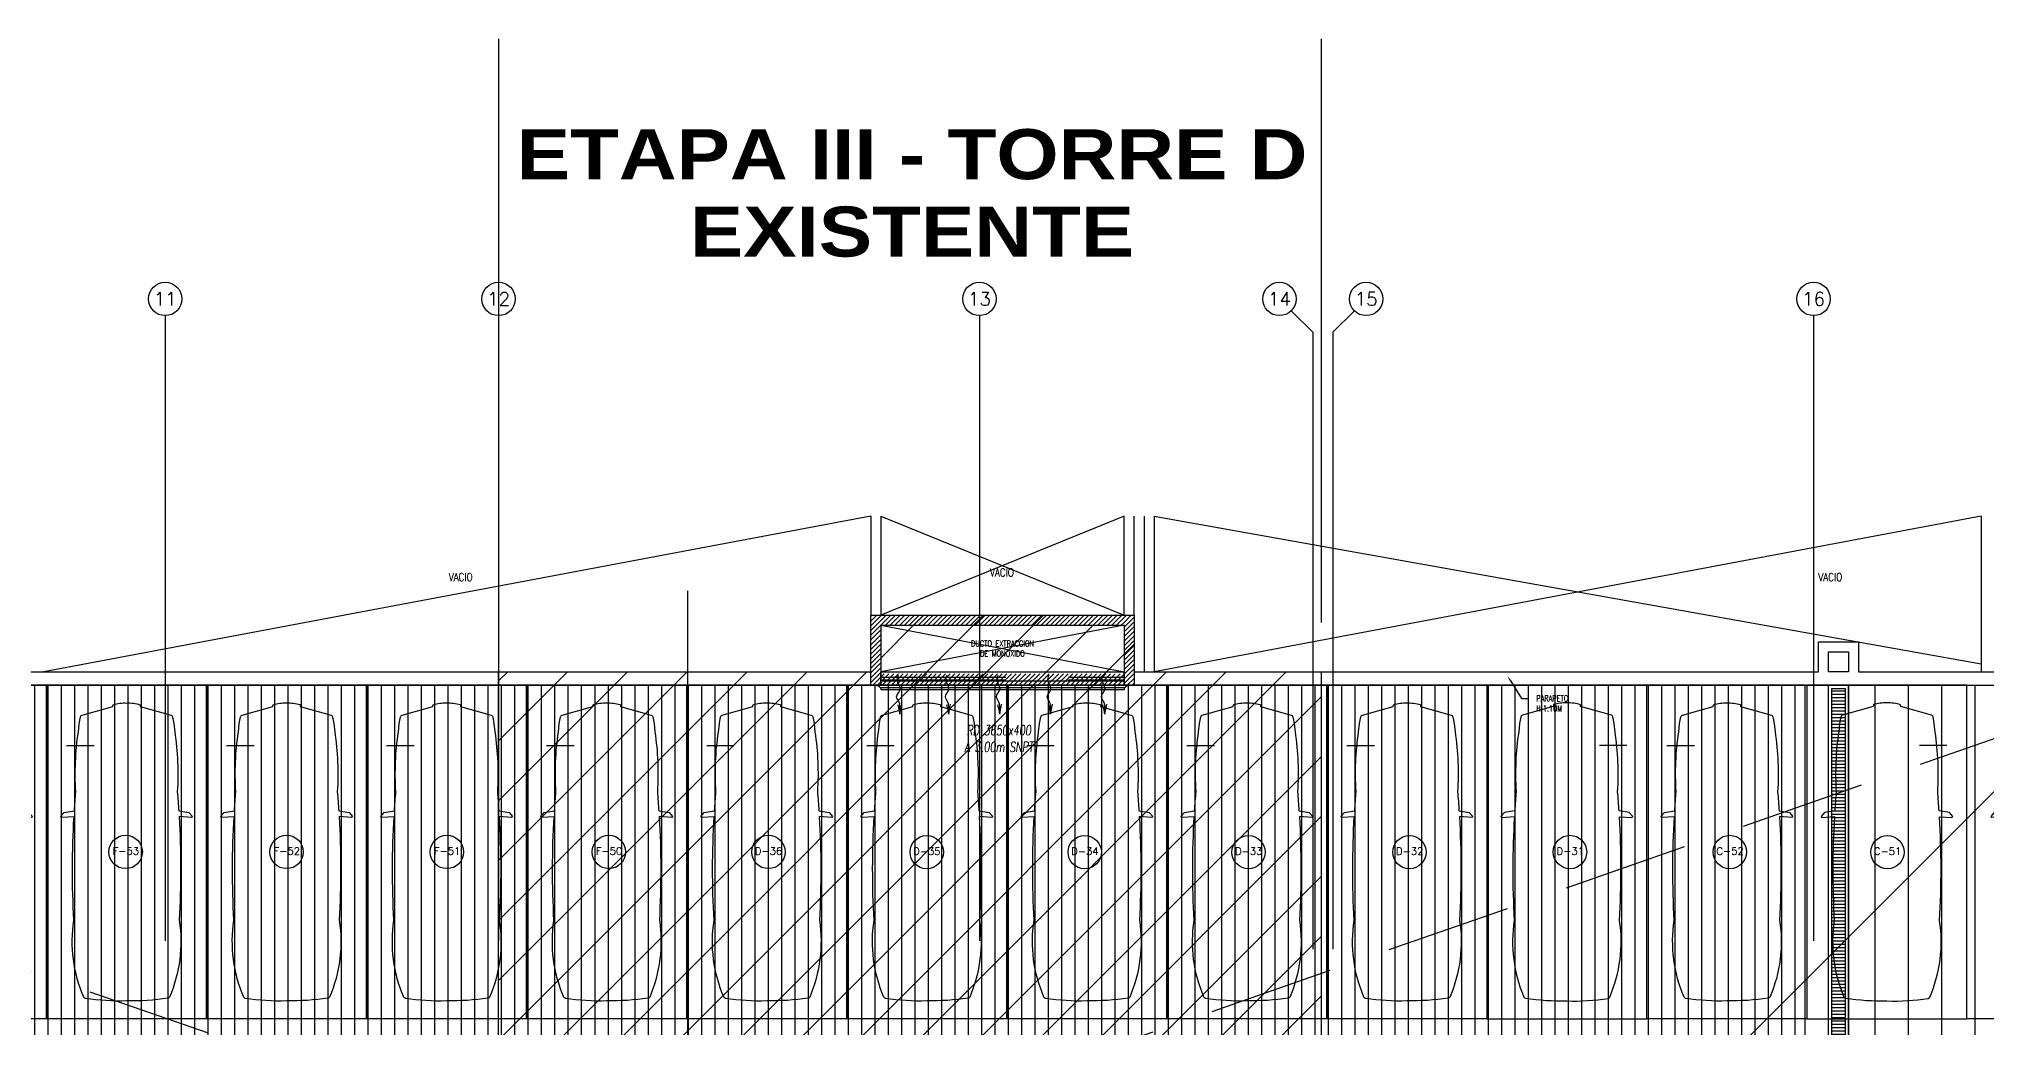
# Model space of a CAD drawing. Extents: x 226317 to 226469, y 8188101 to 8188260.
# Drawn here: x 226408.38 to 226437.58, y 8188122.78 to 8188137.6 of the extents above; entities that cross this region are included whole.
import ezdxf
from ezdxf import colors
from ezdxf.entities.mleader import LeaderData, LeaderLine
from ezdxf.enums import TextEntityAlignment as Align
from ezdxf.math import Vec2, Vec3

# ---------------------------------------------------------------- set-up
doc = ezdxf.new("R2010")
doc.units = 0
doc.header["$LTSCALE"] = 15
for name, pattern in [('CENTER', [2, 1.25, -0.25, 0.25, -0.25]), ('HIDDEN2', [0.1875, 0.125, -0.0625]), ('PHANTOM', [2.5, 1.25, -0.25, 0.25, -0.25, 0.25, -0.25]), ('PHANTOM2', [1.25, 0.625, -0.125, 0.125, -0.125, 0.125, -0.125])]:
    doc.linetypes.add(name, pattern=pattern)
doc.layers.get('0').update_dxf_attribs({"color": 250})
for name, color, linetype in [('A-EJES', 250, 'PHANTOM'), ('A-HATCH', 250, 'Continuous'), ('A-LINEAS', 250, 'Continuous'), ('A-MOBILIARIO', 250, 'Continuous'), ('A-MURO BAJO', 250, 'Continuous'), ('A-NUMERO ESTAC', 250, 'Continuous'), ('A-PROYECCIONES', 250, 'HIDDEN2'), ('A-TEXTO-AMBIENTES', 252, 'Continuous'), ('A-TEXTO-INDICACIONES', 250, 'Continuous'), ('A_50_CortesElev', 250, 'CENTER'), ('Cotas', 250, 'Continuous'), ('DLP_MURO BAJO', 250, 'Continuous'), ('L-03_EQUIP-ACCES', 160, 'Continuous'), ('L-04_EQ-MED-CONT', 191, 'Continuous'), ('L-06_EQ-FIN-CONT', 141, 'Continuous'), ('L11 Borde Laminas y Ejes', 150, 'Continuous'), ('L12 Texto', 12, 'Continuous'), ('L3 Equipos y Ductos', 160, 'Continuous'), ('L4 Linea mediana', 191, 'Continuous'), ('L6 Linea fina', 141, 'Continuous'), ('MURO CF 120', 250, 'Continuous')]:
    doc.layers.add(name, color=color, linetype=linetype)
doc.layers.add('A-MUROS', color=252, linetype='Continuous', lineweight=30)
doc.styles.add('JNV ING', font='romans.shx', dxfattribs={"width": 0.7, "oblique": 8, "height": 0.15})
doc.styles.add('R160-75', font='ariblk.ttf', dxfattribs={"height": 0.6})
doc.styles.add('ROMANS', font='romans.shx', dxfattribs={"width": 0.8})
doc.styles.add('TXT_COTAS', font='romans.shx', dxfattribs={"width": 0.8})
pattern_1 = [(45, (226441.93555, 8188203.057414), (-0.03535534, 0.03535534), [])]

# ---------------------------------------------------------------- blocks, each defined once
blk = doc.blocks.new('*U78')
at = {"ltscale": 0.5}
blk.add_line((2.1, 4.097), (1.687, 4.097), dxfattribs=at)
blk.add_lwpolyline([(0, 0), (2.4, 0), (2.4, 5), (0, 5)], close=True, dxfattribs=at)
blk.add_lwpolyline([(1.988, 3.029), (2.175, 3.018), (2.189, 3.033), (2.136, 3.092), (1.982, 3.115, 0.005253), (1.961, 3.403, 0.053235), (1.923, 4.298), (1.91, 4.424), (1.891, 4.525), (1.886, 4.535, 0.218656), (1.867, 4.551), (1.406, 4.68), (1.402, 4.708, 0.091554), (1.2, 4.734, 0.09162), (0.998, 4.709), (0.994, 4.682), (0.533, 4.552, 0.218656), (0.514, 4.536), (0.509, 4.527), (0.49, 4.425), (0.477, 4.3, 0.053235), (0.439, 3.404, 0.005253), (0.418, 3.116), (0.264, 3.093), (0.211, 3.034), (0.225, 3.019), (0.412, 3.03, 0.028265), (0.41, 1.476, 0.139924), (0.555, 0.325, 0.272148), (0.579, 0.306, 0.035353), (1.2, 0.266, 0.045639), (1.819, 0.305, 0.272148), (1.843, 0.324, 0.139889), (1.99, 1.475, 0.028265)], format="xyb", close=True, dxfattribs=at)
blk = doc.blocks.new('EJES 1P')
at = {"layer": 'A-EJES', "linetype": 'PHANTOM2'}
for p, q in [((80.091, 5.416), (80.414, 5.092)), ((81.038, 5.416), (80.714, 5.092))]:
    blk.add_line(p, q, dxfattribs=at)
for points in [[(63.204, 5.345), (63.204, -4.158)], [(68.204, 5.345), (68.204, -4.158)], [(75.414, 5.345), (75.414, -4.158)], [(87.924, 5.345), (87.924, -4.158)], [(80.414, 5.092), (80.414, -4.158)], [(80.714, 5.092), (80.714, -4.158)]]:
    blk.add_lwpolyline(points, dxfattribs=at)
at = {"layer": 'A-EJES', "linetype": 'Continuous'}
for centre in [(63.204, 5.592), (68.204, 5.592), (75.414, 5.592), (79.914, 5.592), (81.214, 5.592), (87.924, 5.592)]:
    blk.add_circle(centre, 0.25, dxfattribs=at)
at = {"layer": 'A-EJES', "linetype": 'Continuous', "style": 'ROMANS'}
for s, p in [('11', (63.204, 5.592)), ('12', (68.204, 5.592)), ('13', (75.414, 5.592)), ('14', (79.914, 5.592)), ('15', (81.214, 5.592)), ('16', (87.924, 5.592))]:
    blk.add_text(s, height=0.2, dxfattribs=at).set_placement(p, align=Align.MIDDLE_CENTER)
blk = doc.blocks.new('*U87')
at = {"ltscale": 0.5}
blk.add_line((2.25, 4.097), (1.837, 4.097), dxfattribs=at)
blk.add_lwpolyline([(0, 0), (2.7, 0), (2.7, 5), (0, 5)], close=True, dxfattribs=at)
blk.add_lwpolyline([(2.138, 3.029), (2.325, 3.018), (2.339, 3.033), (2.286, 3.092), (2.132, 3.115, 0.005253), (2.111, 3.403, 0.053235), (2.073, 4.298), (2.06, 4.424), (2.041, 4.525), (2.036, 4.535, 0.218656), (2.017, 4.551), (1.556, 4.68), (1.552, 4.708, 0.091554), (1.35, 4.734, 0.09162), (1.148, 4.709), (1.144, 4.682), (0.683, 4.552, 0.218656), (0.664, 4.536), (0.659, 4.527), (0.64, 4.425), (0.627, 4.3, 0.053235), (0.589, 3.404, 0.005253), (0.568, 3.116), (0.414, 3.093), (0.361, 3.034), (0.375, 3.019), (0.562, 3.03, 0.028265), (0.56, 1.476, 0.139924), (0.705, 0.325, 0.272148), (0.729, 0.306, 0.035353), (1.35, 0.266, 0.045639), (1.969, 0.305, 0.272148), (1.993, 0.324, 0.139889), (2.14, 1.475, 0.028265)], format="xyb", close=True, dxfattribs=at)
blk = doc.blocks.new('EJE')
at = {"linetype": 'Continuous'}
blk.add_circle((0, 0), 0.5, dxfattribs=at)
at = {"layer": 'A-TEXTO-INDICACIONES', "style": 'ROMANS'}
blk.add_attdef('EJE', text='', height=0.22, rotation=0, dxfattribs=at).set_placement((0.007, 0.028), align=Align.MIDDLE_CENTER)

msp = doc.modelspace()

# ---------------------------------------------------------------- hatches: boundary and pattern name
h = msp.add_hatch()
h.set_pattern_fill('_USER', color=8, scale=0.05, pattern_type=0)
h.set_pattern_definition([(0, (-2.04117, -32.52344), (0, 0.05), [])])
h.paths.add_polyline_path([(226435.2671, 8188127.8595), (226435.4671, 8188127.8595), (226435.4671, 8188111.9596), (226435.2671, 8188111.9596)])
at = {"layer": 'A-HATCH'}
h = msp.add_hatch(dxfattribs=at)
h.set_pattern_fill('_USER', color=8, scale=0.2, angle=90, pattern_type=0)
h.set_pattern_definition([(90, (226435.11709, 8188120.0992), (-0.2, 1e-17), [])])
h.paths.add_polyline_path([(226403.1871, 8188111.9096), (226434.8671, 8188111.9096), (226434.8671, 8188127.9096), (226403.1871, 8188127.9096)])
h = msp.add_hatch(dxfattribs=at)
h.set_pattern_fill('_USER', color=8, scale=0.5, angle=90, pattern_type=0)
h.set_pattern_definition([(90, (226435.4171, 8188119.9623), (-0.5, 3e-17), [])])
edge = h.paths.add_edge_path()
edge.add_line((226463.7071, 8188116.9097), (226463.7071, 8188111.9097))
edge.add_line((226463.7071, 8188111.9097), (226435.5171, 8188111.9096))
edge.add_line((226435.5171, 8188111.9096), (226435.5171, 8188127.9096))
edge.add_line((226435.5171, 8188127.9096), (226439.9921, 8188127.9097))
edge.add_line((226439.9921, 8188127.9097), (226439.9921, 8188122.9097))
edge.add_line((226439.9921, 8188122.9097), (226441.9421, 8188122.9097))
edge.add_line((226441.9421, 8188122.9097), (226441.9421, 8188122.8097))
edge.add_line((226441.9421, 8188122.8097), (226443.9421, 8188122.8097))
edge.add_line((226443.9421, 8188122.8097), (226443.9421, 8188127.9097))
edge.add_line((226443.9421, 8188127.9097), (226447.0656, 8188127.9097))
edge.add_arc((226455.3778, 8188122.9099), 9.7, 148.97329, 180.00151)
edge.add_line((226445.6778, 8188122.9097), (226452.0778, 8188122.9099))
edge.add_arc((226455.3778, 8188122.9099), 3.3, 53.31649, 180.00107, ccw=False)
edge.add_line((226457.3492, 8188125.5563), (226457.3492, 8188122.91))
edge.add_line((226457.3492, 8188122.91), (226464.8782, 8188122.9101))
edge.add_line((226464.8782, 8188122.9101), (226464.5974, 8188116.9097))
edge.add_line((226464.5974, 8188116.9097), (226463.7071, 8188116.9097))
h.paths.add_polyline_path([(226463.6071, 8188111.9097), (226463.3071, 8188111.9097), (226463.3071, 8188122.91), (226463.6071, 8188122.91)], flags=16)
at = {"layer": 'L6 Linea fina'}
h = msp.add_hatch(dxfattribs=at)
h.set_pattern_fill('ANSI31', color=4, scale=0.2)
h.set_pattern_definition([(45, (0, -80), (-0.449012806053, 0.449012806053), [])])
h.paths.add_polyline_path([(226415.2721, 8188128.1096), (226420.8531, 8188128.1096), (226420.8531, 8188128.9595), (226424.8032, 8188128.9595), (226424.8032, 8188128.1096), (226427.6071, 8188128.1096), (226427.6071, 8188111.6595), (226415.2721, 8188111.6595)])
at = {"layer": 'MURO CF 120'}
h = msp.add_hatch(dxfattribs=at)
h.set_pattern_fill('_USER', color=8, scale=0.05, angle=45, style=0, pattern_type=0)
h.set_pattern_definition(pattern_1)
h.paths.add_polyline_path([(226421.0031, 8188127.9096), (226420.8531, 8188127.9096), (226420.8531, 8188128.9596), (226421.0031, 8188128.9596)])
h = msp.add_hatch(dxfattribs=at)
h.set_pattern_fill('_USER', color=8, scale=0.05, angle=45, style=0, pattern_type=0)
h.set_pattern_definition(pattern_1)
h.paths.add_polyline_path([(226424.6531, 8188128.9595), (226421.0031, 8188128.9596), (226421.0031, 8188128.8096), (226424.6532, 8188128.8096)])
h = msp.add_hatch(dxfattribs=at)
h.set_pattern_fill('_USER', color=8, scale=0.05, angle=45, style=0, pattern_type=0)
h.set_pattern_definition(pattern_1)
h.paths.add_polyline_path([(226424.6532, 8188127.9096), (226424.8032, 8188127.9096), (226424.8031, 8188128.9594), (226424.6531, 8188128.9594)])
h = msp.add_hatch(dxfattribs=at)
h.set_pattern_fill('_USER', color=8, scale=0.05, angle=45, style=0, pattern_type=0)
h.set_pattern_definition(pattern_1)
h.paths.add_polyline_path([(226424.6531, 8188128.0831), (226421.0031, 8188128.0832), (226421.0031, 8188127.9097), (226424.6532, 8188127.9097)])

# ---------------------------------------------------------------- linework, layer by layer
at = {"color": 8}
for p, q in [((226421.0035, 8188128.8095, 0), (226424.6535, 8188128.1095, 0)), ((226424.6535, 8188128.8095, 0), (226421.0035, 8188128.1095, 0))]:
    msp.add_line(p, q, dxfattribs=at)
msp.add_lwpolyline([(226435.0671, 8188128.1096), (226435.0671, 8188128.5596), (226435.6671, 8188128.5596), (226435.6671, 8188128.1096)], dxfattribs=at)
for points in [[(226435.2171, 8188127.9096), (226435.5171, 8188127.9096), (226435.5171, 8188111.9096), (226435.2171, 8188111.9096)], [(226435.2671, 8188127.8595), (226435.4671, 8188127.8595), (226435.4671, 8188111.9596), (226435.2671, 8188111.9596)]]:
    msp.add_lwpolyline(points, close=True, dxfattribs=at)
at = {"layer": 'A-LINEAS'}
msp.add_lwpolyline([(226403.1871, 8188111.9096), (226434.8671, 8188111.9096), (226434.8671, 8188127.9096), (226403.1871, 8188127.9096)], close=True, dxfattribs=at)
at = {"layer": 'A-LINEAS', "color": 8}
msp.add_lwpolyline([(226463.7071, 8188116.9097), (226463.7071, 8188111.9097), (226435.5171, 8188111.9096), (226435.5171, 8188127.9096), (226439.9921, 8188127.9097), (226439.9921, 8188122.9097), (226441.9421, 8188122.9097), (226441.9421, 8188122.8097), (226443.9421, 8188122.8097), (226443.9421, 8188127.9097), (226447.0656, 8188127.9097, 0.1362194), (226445.6778, 8188122.9097), (226452.0778, 8188122.9099, -0.6169171), (226457.3492, 8188125.5563), (226457.3492, 8188122.91), (226464.8782, 8188122.9101), (226464.5974, 8188116.9097)], format="xyb", close=True, dxfattribs=at)
at = {"layer": 'A-MURO BAJO'}
msp.add_line((226420.8531, 8188130.4457, 0), (226408.4533, 8188128.1098, 0), dxfattribs=at)
at = {"layer": 'A-MURO BAJO', "color": 8}
for p, q in [((226420.8535, 8188130.4456, 0), (226420.8535, 8188128.9596, 0)), ((226421.0035, 8188130.4456, 0), (226421.0035, 8188128.9596, 0)), ((226421.0035, 8188130.4456, 0), (226424.6535, 8188128.9595, 0)), ((226424.6535, 8188130.4456, 0), (226421.0035, 8188128.9596, 0)), ((226424.6535, 8188128.9597, 0), (226424.6535, 8188130.4456, 0)), ((226424.8035, 8188128.9597, 0), (226424.8035, 8188130.4456, 0)), ((226424.9533, 8188130.4457, 0), (226424.9533, 8188128.1097, 0)), ((226425.1033, 8188130.4457, 0), (226425.1033, 8188128.1097, 0)), ((226425.1033, 8188130.4457, 0), (226437.5033, 8188128.2318, 0)), ((226437.5032, 8188130.4457, 0), (226425.1033, 8188128.1097, 0)), ((226437.5032, 8188130.4457, 0), (226437.5033, 8188128.1096, 0))]:
    msp.add_line(p, q, dxfattribs=at)
at = {"layer": 'A-MURO BAJO'}
for points in [[(226395.8521, 8188128.1096), (226402.3871, 8188128.1096), (226402.3871, 8188128.5596), (226402.9871, 8188128.5596), (226402.9871, 8188128.1096), (226420.8531, 8188128.1095)], [(226395.8521, 8188127.9096), (226420.8531, 8188127.9096)]]:
    msp.add_lwpolyline(points, dxfattribs=at)
at = {"layer": 'A-MURO BAJO', "color": 8}
for points in [[(226424.8033, 8188128.1096), (226435.0671, 8188128.1096), (226435.0671, 8188128.5596), (226435.6671, 8188128.5596), (226435.6671, 8188128.1096), (226439.9921, 8188128.1096)], [(226424.8033, 8188127.9096), (226439.9921, 8188127.9096)]]:
    msp.add_lwpolyline(points, dxfattribs=at)
at = {"layer": 'A-MUROS', "color": 8}
for p, q in [((226420.8535, 8188127.9095, 0), (226420.8535, 8188128.9595, 0)), ((226420.8535, 8188128.9595, 0), (226424.8035, 8188128.9595, 0)), ((226421.0035, 8188128.8095, 0), (226424.6535, 8188128.8095, 0)), ((226424.6535, 8188128.8095, 0), (226424.6535, 8188128.1095, 0)), ((226424.8035, 8188128.9595, 0), (226424.8035, 8188127.9095, 0)), ((226420.8535, 8188127.9095, 0), (226424.8035, 8188127.9095, 0)), ((226421.0035, 8188128.1095, 0), (226424.6535, 8188128.1095, 0))]:
    msp.add_line(p, q, dxfattribs=at)
at = {"layer": 'A-MUROS', "color": 8, "elevation": 0}
msp.add_lwpolyline([(226421.0035, 8188128.8095), (226421.0035, 8188128.1095)], dxfattribs=at)
at = {"layer": 'A-PROYECCIONES'}
for p, q in [((226394.1071, 8188111.9027), (226439.9921, 8188127.9096)), ((226395.8521, 8188127.9096), (226442.1071, 8188111.9096))]:
    msp.add_line(p, q, dxfattribs=at)
at = {"layer": 'A-PROYECCIONES', "color": 8}
for p, q in [((226421.0035, 8188128.1095, 0), (226421.0035, 8188127.9147, 0)), ((226421.0035, 8188128.0295, 0), (226424.6535, 8188128.0295, 0)), ((226421.0035, 8188127.9895, 0), (226424.6535, 8188127.9895, 0)), ((226424.6535, 8188128.1095, 0), (226424.6535, 8188127.9147, 0))]:
    msp.add_line(p, q, dxfattribs=at)
msp.add_lwpolyline([(226435.2171, 8188128.1096), (226435.2171, 8188128.4096), (226435.5171, 8188128.4096), (226435.5171, 8188128.1096)], close=True, dxfattribs=at)
at = {"layer": 'A_50_CortesElev', "color": 8}
msp.add_lwpolyline([(226439.7421, 8188128.3596), (226418.5289, 8188107.1464)], dxfattribs=at)
at = {"layer": 'Cotas', "color": 8}
msp.add_line((226418.1071, 8188111.6596), (226418.1071, 8188129.3263), dxfattribs=at)
at = {"layer": 'L-03_EQUIP-ACCES', "color": 8, "ltscale": 1.5}
for p, q in [((226424.7035, 8188127.9095, 0), (226420.9535, 8188127.9095, 0)), ((226421.0035, 8188127.9695, 0), (226421.0035, 8188127.9095, 0)), ((226424.6535, 8188127.9695, 0), (226424.6535, 8188127.9095, 0))]:
    msp.add_line(p, q, dxfattribs=at)
at = {"layer": 'L-04_EQ-MED-CONT', "color": 8, "ltscale": 1.5}
for p, q in [((226420.9535, 8188127.9095, 0), (226421.0035, 8188127.8695, 0)), ((226424.6535, 8188127.8695, 0), (226424.7035, 8188127.9095, 0)), ((226424.6535, 8188127.8695, 0), (226421.0035, 8188127.8695, 0))]:
    msp.add_line(p, q, dxfattribs=at)
at = {"layer": 'L-06_EQ-FIN-CONT', "color": 8, "ltscale": 1.5}
for p, q in [((226421.0035, 8188127.8695, 0), (226421.0035, 8188127.8395, 0)), ((226424.6535, 8188127.8395, 0), (226421.0035, 8188127.8395, 0)), ((226424.6535, 8188127.8695, 0), (226424.6535, 8188127.8395, 0))]:
    msp.add_line(p, q, dxfattribs=at)
at = {"layer": 'L3 Equipos y Ductos', "color": 8, "elevation": 0}
msp.add_lwpolyline([(226424.6535, 8188127.9695), (226421.0035, 8188127.9695)], dxfattribs=at)
at = {"layer": 'L4 Linea mediana', "color": 8, "elevation": 0}
for points in [[(226421.0035, 8188127.9095), (226421.0035, 8188128.1095)], [(226424.6535, 8188127.9095), (226424.6535, 8188128.1095)]]:
    msp.add_lwpolyline(points, dxfattribs=at)
at = {"layer": 'L6 Linea fina', "color": 8, "linetype": 'CENTER'}
for p, q in [((226415.2721, 8188137.6006), (226415.2721, 8188128.8502)), ((226427.607, 8188137.6006), (226427.607, 8188128.8502))]:
    msp.add_line(p, q, dxfattribs=at)
at = {"layer": 'L6 Linea fina', "color": 8}
for p, q in [((226421.2586, 8188127.6137, 0), (226421.2905, 8188127.4739, 0)), ((226421.2905, 8188127.4739, 0), (226421.3201, 8188127.6236, 0)), ((226421.9893, 8188127.6137, 0), (226422.0212, 8188127.4739, 0)), ((226422.0212, 8188127.4739, 0), (226422.0508, 8188127.6236, 0)), ((226422.7543, 8188127.6137, 0), (226422.7861, 8188127.4739, 0)), ((226422.7861, 8188127.4739, 0), (226422.8158, 8188127.6236, 0)), ((226423.5169, 8188127.6137, 0), (226423.5488, 8188127.4739, 0)), ((226423.5488, 8188127.4739, 0), (226423.5784, 8188127.6236, 0)), ((226424.3298, 8188127.6137, 0), (226424.3617, 8188127.4739, 0)), ((226424.3617, 8188127.4739, 0), (226424.3913, 8188127.6236, 0))]:
    msp.add_line(p, q, dxfattribs=at)
msp.add_lwpolyline([(226415.2721, 8188128.1096), (226420.8531, 8188128.1096), (226420.8531, 8188128.9595), (226424.8032, 8188128.9595), (226424.8032, 8188128.1096), (226427.6071, 8188128.1096), (226427.6071, 8188111.6595), (226415.2721, 8188111.6595)], close=True, dxfattribs=at)
for points in [[(226421.2905, 8188127.4739, 0), (226421.2809, 8188127.539, 0), (226421.3144, 8188127.631, 0), (226421.1992, 8188127.7596, 0), (226421.3424, 8188127.8339, 0), (226421.2345, 8188127.9707, 0), (226421.2571, 8188128.0314, 0), (226421.2671, 8188128.0584, 0)], [(226422.0212, 8188127.4739, 0), (226422.0116, 8188127.539, 0), (226422.0451, 8188127.631, 0), (226421.9299, 8188127.7596, 0), (226422.0731, 8188127.8339, 0), (226421.9652, 8188127.9707, 0), (226421.9878, 8188128.0314, 0), (226421.9978, 8188128.0584, 0)], [(226422.7861, 8188127.4739, 0), (226422.7766, 8188127.539, 0), (226422.8101, 8188127.631, 0), (226422.6949, 8188127.7596, 0), (226422.838, 8188127.8339, 0), (226422.7302, 8188127.9707, 0), (226422.7528, 8188128.0314, 0), (226422.7628, 8188128.0584, 0)], [(226423.5488, 8188127.4739, 0), (226423.5392, 8188127.539, 0), (226423.5727, 8188127.631, 0), (226423.4576, 8188127.7596, 0), (226423.6007, 8188127.8339, 0), (226423.4929, 8188127.9707, 0), (226423.5154, 8188128.0314, 0), (226423.5254, 8188128.0584, 0)], [(226424.3617, 8188127.4739, 0), (226424.3521, 8188127.539, 0), (226424.3856, 8188127.631, 0), (226424.2704, 8188127.7596, 0), (226424.4136, 8188127.8339, 0), (226424.3058, 8188127.9707, 0), (226424.3283, 8188128.0314, 0), (226424.3383, 8188128.0584, 0)]]:
    msp.add_open_spline(points, degree=3, knots=[0, 0, 0, 0, 0.05246837, 0.08070492, 0.13004749, 0.16006701, 0.18399255, 0.18399255, 0.18399255, 0.18399255], dxfattribs=at)

# ---------------------------------------------------------------- block references
msp.add_blockref('EJES 1P', (226347.0678, 8188128.1096))
at = {"layer": 'A-MOBILIARIO', "xscale": -1}
for p in [(226408.4921, 8188122.9096), (226410.8921, 8188122.9093), (226413.2921, 8188122.9096), (226415.6921, 8188122.9096)]:
    msp.add_blockref('*U78', p, dxfattribs=at)
at = {"layer": 'A-MOBILIARIO', "color": 8, "xscale": -1}
for p in [(226418.0921, 8188122.9096), (226420.4921, 8188122.9096), (226422.8921, 8188122.9096), (226425.2921, 8188122.9096), (226427.6921, 8188122.9096), (226430.0921, 8188122.9096)]:
    msp.add_blockref('*U78', p, dxfattribs=at)
at = {"layer": 'A-MOBILIARIO', "color": 8, "rotation": 7.056432374225108e-07}
for p in [(226430.0921, 8188122.9096), (226434.8921, 8188122.9096)]:
    msp.add_blockref('*U78', p, dxfattribs=at)
at = {"layer": 'A-MOBILIARIO', "color": 8, "xscale": -1, "rotation": 359.9999992943568}
for name, p in [('*U78', (226434.8921, 8188122.9096)), ('*U87', (226439.9921, 8188122.9096))]:
    msp.add_blockref(name, p, dxfattribs=at)
at = {"layer": 'A-NUMERO ESTAC', "xscale": 0.5, "yscale": 0.5, "zscale": 0.5}
for p, values in [((226409.6788, 8188125.4096), {'EJE': 'F-53'}), ((226412.0921, 8188125.4096), {'EJE': 'F-52'})]:
    msp.add_blockref('EJE', p, dxfattribs=at).add_auto_attribs(values)
at = {"layer": 'A-NUMERO ESTAC', "color": 8, "xscale": 0.5, "yscale": 0.5, "zscale": 0.5}
for p, values in [((226414.496, 8188125.4096), {'EJE': 'F-51'}), ((226416.925, 8188125.4096), {'EJE': 'F-50'}), ((226419.3174, 8188125.4096), {'EJE': 'D-36'}), ((226421.6913, 8188125.4068, 0), {'EJE': 'D-35'}), ((226424.0609, 8188125.4068, 0), {'EJE': 'D-34'}), ((226426.5173, 8188125.4068, 0), {'EJE': 'D-33'}), ((226428.9311, 8188125.4068, 0), {'EJE': 'D-32'}), ((226431.3388, 8188125.4092, 0), {'EJE': 'D-31'}), ((226433.7353, 8188125.4092, 0), {'EJE': 'C-52'}), ((226436.0982, 8188125.4068), {'EJE': 'C-51'})]:
    msp.add_blockref('EJE', p, dxfattribs=at).add_auto_attribs(values)
at = {"layer": 'DLP_MURO BAJO'}
msp.add_blockref('EJES 1P', (226347.0678, 8188128.1096), dxfattribs=at)

# ---------------------------------------------------------------- texts
at = {"layer": 'A-TEXTO-AMBIENTES', "color": 8, "char_height": 0.12, "width": 2.556211, "attachment_point": 5, "style": 'ROMANS'}
for insert in [(226422.8197, 8188129.6001), (226414.7029, 8188129.5317), (226435.2423, 8188129.5317)]:
    msp.add_mtext('VACIO', dxfattribs=dict(at, insert=insert))
at = {"layer": 'A-TEXTO-INDICACIONES', "color": 8, "char_height": 0.09, "width": 1.073848, "attachment_point": 5, "style": 'ROMANS'}
for insert in [(226422.8282, 8188128.4596, 0), (226422.8282, 8188128.4595, 0)]:
    msp.add_mtext('DUCTO EXTRACCION DE MONOXIDO{\\Q15; }', dxfattribs=dict(at, insert=insert))
at = {"layer": 'L11 Borde Laminas y Ejes', "color": 8, "style": 'R160-75'}
for s, p in [('ETAPA III - TORRE D', (226421.4716, 8188135.4975)), ('EXISTENTE', (226421.4716, 8188134.3373))]:
    msp.add_text(s, height=0.75, dxfattribs=at).set_placement(p, align=Align.CENTER)
at = {"layer": 'L12 Texto', "color": 8, "insert": (226420.9505, 8188127.3093, 0), "char_height": 0.15, "attachment_point": 1, "style": 'JNV ING'}
msp.add_mtext_dynamic_manual_height_columns('\\pxqc;RD 3650x400\\PA 3.00m SNPT', width=3.642595, gutter_width=0.75, heights=[0], dxfattribs=at)

# ---------------------------------------------------------------- leaders
at = {"layer": 'A-TEXTO-INDICACIONES', "color": 8}
ml = msp.add_multileader_mtext('Standard', dxfattribs=at)
ml.set_content('\\pxsm1,ql,t16;PARAPETO\\PH:1.10M', color=8, style='TXT_COTAS')
ml.set_leader_properties(color=256)
ml.build(insert=Vec2(0, 0))
ml.multileader.update_dxf_attribs({"dogleg_length": 0.1105, "arrow_head_size": 0.07})
ctx = ml.context
ctx.base_point, ctx.char_height, ctx.arrow_head_size, ctx.landing_gap_size, ctx.plane_origin = Vec3(226430.7229, 8188127.7134), 0.09, 0.07, 0.05, Vec3(226430.4592, 8188127.2731)
ctx.text_align_type = 2
notes = []
notes.append((ctx, [(0, (1, 1, 0), (226430.6125, 8188127.7134), (1, 0), 0.1105, [(0, [(226430.4031, 8188128.0435)], 0, [])])]))
ctx.mtext.insert, ctx.mtext.width, ctx.mtext.defined_height, ctx.mtext.alignment, ctx.mtext.flow_direction = Vec3(226431.2838, 8188127.7584), 0.451588, 0.4369, 3, 5
for ctx, leaders in notes:
    for number, flags, end, landing, length, lines in leaders:
        leader = LeaderData()
        leader.index, (leader.has_last_leader_line, leader.has_dogleg_vector, leader.attachment_direction) = number, flags
        leader.last_leader_point, leader.dogleg_vector, leader.dogleg_length = Vec3(end), Vec3(landing), length
        for number, points, colour, breaks in lines:
            line = LeaderLine()
            line.index, line.vertices, line.color, line.breaks = number, Vec3.list(points), colors.encode_raw_color(colour), breaks
            leader.lines.append(line)
        ctx.leaders.append(leader)

doc.saveas('drawing.dxf')
